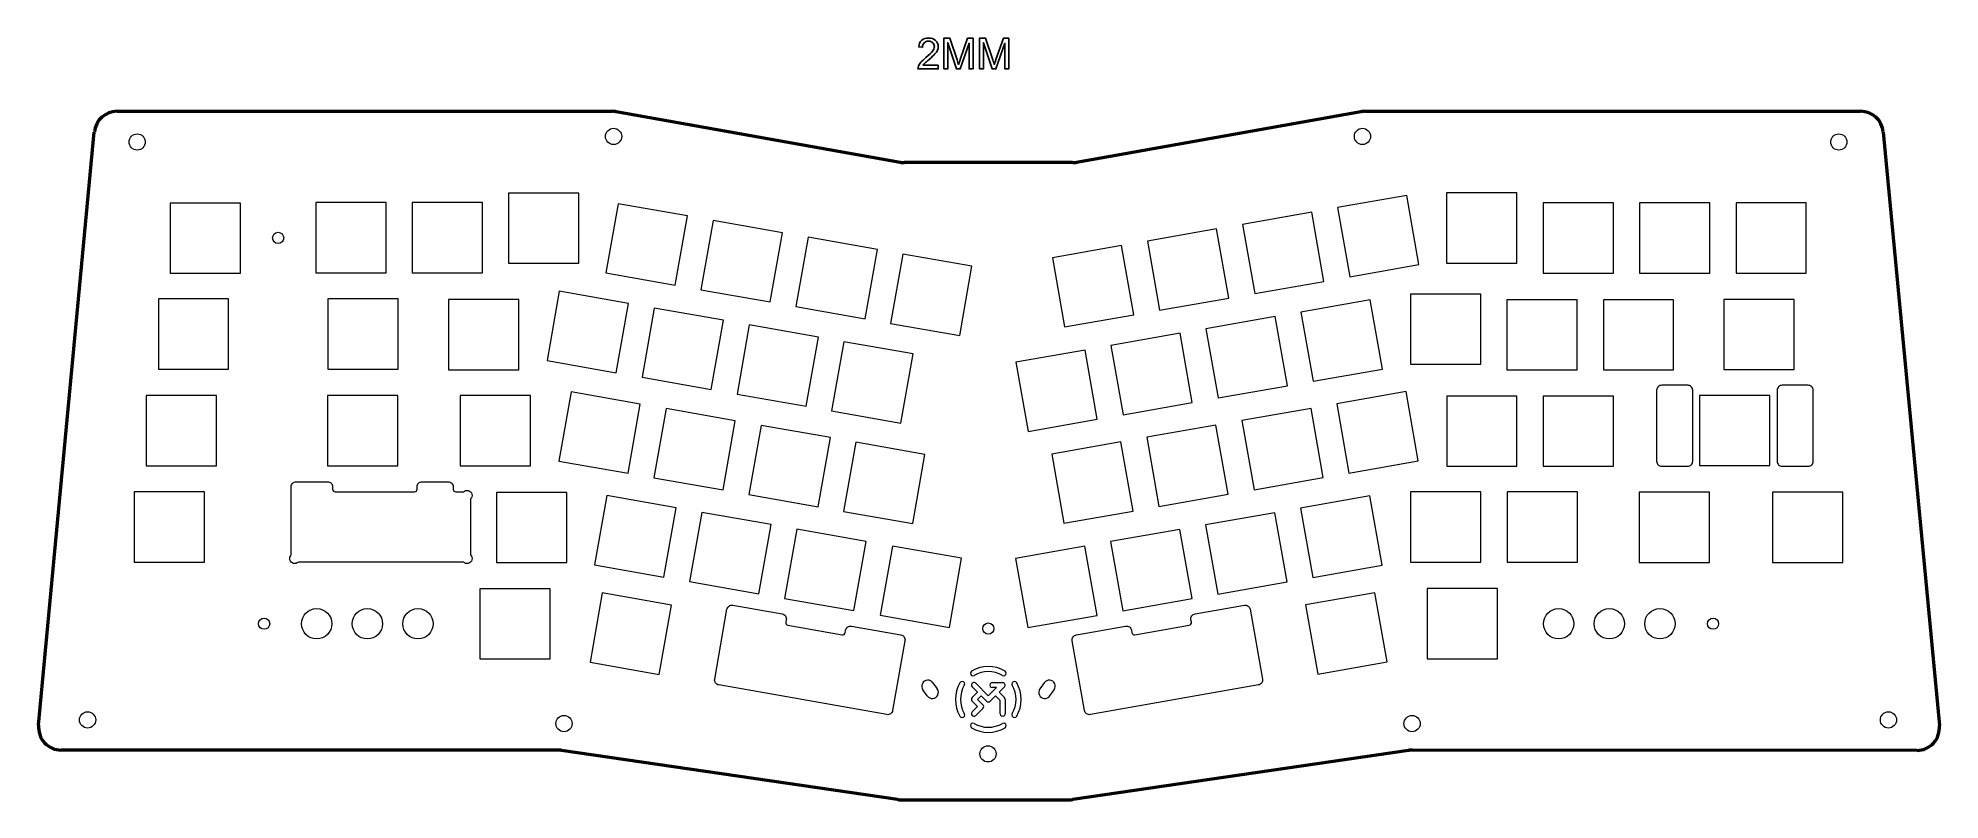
# Model space of a CAD drawing. Header units: millimetres. Extents: x -494 to -119, y -36 to 115.
import ezdxf

# ---------------------------------------------------------------- set-up
doc = ezdxf.new("R2010")
doc.units = ezdxf.units.MM
doc.header["$MEASUREMENT"] = 0
doc.layers.add('Layer 1', color=7, linetype='Continuous')

msp = doc.modelspace()

# ---------------------------------------------------------------- linework, layer by layer
at = {"layer": 'Layer 1', "color": 250, "lineweight": 20}
for points in [[(-401.5868, 70.257), (-387.7068, 70.257), (-387.7068, 84.137), (-401.5868, 84.137), (-401.5868, 70.257)], [(-216.2854, 70.2772), (-202.4054, 70.2772), (-202.4054, 84.1572), (-216.2854, 84.1572), (-216.2854, 70.2772)], [(-468.3547, 68.283), (-454.4747, 68.283), (-454.4747, 82.163), (-468.3547, 82.163), (-468.3547, 68.283)], [(-439.6304, 68.381), (-425.7504, 68.381), (-425.7504, 82.261), (-439.6304, 82.261), (-439.6304, 68.381)], [(-420.5796, 68.381), (-406.6996, 68.381), (-406.6996, 82.261), (-420.5796, 82.261), (-420.5796, 68.381)], [(-197.2244, 68.337), (-183.3444, 68.337), (-183.3444, 82.217), (-197.2244, 82.217), (-197.2244, 68.337)], [(-178.176, 68.3377), (-164.296, 68.3377), (-164.296, 82.2177), (-178.176, 82.2177), (-178.176, 68.3377)], [(-159.1252, 68.3377), (-145.2452, 68.3377), (-145.2452, 82.2177), (-159.1252, 82.2177), (-159.1252, 68.3377)], [(-223.4212, 50.3131), (-209.5412, 50.3131), (-209.5412, 64.1931), (-223.4212, 64.1931), (-223.4212, 50.3131)], [(-470.7196, 49.3651), (-456.8396, 49.3651), (-456.8396, 63.2451), (-470.7196, 63.2451), (-470.7196, 49.3651)], [(-437.2479, 49.3304), (-423.3679, 49.3304), (-423.3679, 63.2104), (-437.2479, 63.2104), (-437.2479, 49.3304)], [(-413.4354, 49.1981), (-399.5554, 49.1981), (-399.5554, 63.0781), (-413.4354, 63.0781), (-413.4354, 49.1981)], [(-204.3739, 49.1913), (-190.4939, 49.1913), (-190.4939, 63.0713), (-204.3739, 63.0713), (-204.3739, 49.1913)], [(-185.3231, 49.1913), (-171.4431, 49.1913), (-171.4431, 63.0713), (-185.3231, 63.0713), (-185.3231, 49.1913)], [(-161.5063, 49.2544), (-147.6263, 49.2544), (-147.6263, 63.1344), (-161.5063, 63.1344), (-161.5063, 49.2544)], [(-473.1343, 30.2814), (-459.2543, 30.2814), (-459.2543, 44.1614), (-473.1343, 44.1614), (-473.1343, 30.2814)], [(-437.3139, 30.2801), (-423.4339, 30.2801), (-423.4339, 44.1601), (-437.3139, 44.1601), (-437.3139, 30.2801)], [(-411.1201, 30.2801), (-397.2401, 30.2801), (-397.2401, 44.1601), (-411.1201, 44.1601), (-411.1201, 30.2801)], [(-216.2685, 30.1709), (-202.3885, 30.1709), (-202.3885, 44.0509), (-216.2685, 44.0509), (-216.2685, 30.1709)], [(-197.2177, 30.1709), (-183.3377, 30.1709), (-183.3377, 44.0509), (-197.2177, 44.0509), (-197.2177, 30.1709)], [(-166.3295, 30.297), (-152.4495, 30.297), (-152.4495, 44.177), (-166.3295, 44.177), (-166.3295, 30.297)], [(-475.4826, 11.2309), (-461.6026, 11.2309), (-461.6026, 25.1109), (-475.4826, 25.1109), (-475.4826, 11.2309)], [(-403.9522, 11.14), (-390.0722, 11.14), (-390.0722, 25.02), (-403.9522, 25.02), (-403.9522, 11.14)], [(-223.3887, 11.2544), (-209.5087, 11.2544), (-209.5087, 25.1344), (-223.3887, 25.1344), (-223.3887, 11.2544)], [(-204.3379, 11.2544), (-190.4579, 11.2544), (-190.4579, 25.1344), (-204.3379, 25.1344), (-204.3379, 11.2544)], [(-178.2355, 11.1871), (-164.3555, 11.1871), (-164.3555, 25.0671), (-178.2355, 25.0671), (-178.2355, 11.1871)], [(-151.9316, 11.1871), (-138.0516, 11.1871), (-138.0516, 25.0671), (-151.9316, 25.0671), (-151.9316, 11.1871)], [(-407.2427, -7.8775), (-393.3627, -7.8775), (-393.3627, 6.0025), (-407.2427, 6.0025), (-407.2427, -7.8775)], [(-220.1443, -7.8627), (-206.2643, -7.8627), (-206.2643, 6.0173), (-220.1443, 6.0173), (-220.1443, -7.8627)]]:
    msp.add_lwpolyline(points, close=True, dxfattribs=at)
for centre in [(-474.8994, 94.2076), (-380.8091, 95.3142), (-232.9101, 95.3142), (-138.8198, 94.2076), (-484.6939, -19.9129), (-129.0253, -19.9129), (-390.6127, -20.6394), (-223.1065, -20.6394), (-306.8596, -26.6255), (-306.8596, -26.6255)]:
    msp.add_ellipse(centre, major_axis=(0, 1.6), ratio=1, dxfattribs=at)
at = {"layer": 'Layer 1', "color": 250}
for points, knots in [([(-316.6815, 109.3638), (-316.6815, 109.3638), (-316.6815, 108.6526), (-316.6815, 108.6526), (-316.6815, 108.6526), (-320.6948, 108.6526), (-320.6948, 108.6526), (-320.7004, 108.8318), (-320.6708, 109.004), (-320.6073, 109.1705), (-320.5043, 109.4428), (-320.3392, 109.7123), (-320.112, 109.9762), (-319.8848, 110.2401), (-319.5602, 110.5449), (-319.1383, 110.8906), (-318.4821, 111.4311), (-318.0362, 111.8587), (-317.8034, 112.1747), (-317.5691, 112.4908), (-317.452, 112.79), (-317.452, 113.0722), (-317.452, 113.3671), (-317.5579, 113.6155), (-317.7695, 113.8187), (-317.9812, 114.0205), (-318.2578, 114.1221), (-318.5978, 114.1221), (-318.9577, 114.1221), (-319.2455, 114.0148), (-319.4614, 113.8004), (-319.6774, 113.5873), (-319.786, 113.2909), (-319.7888, 112.9114), (-319.7888, 112.9114), (-320.5508, 112.9876), (-320.5508, 112.9876), (-320.4986, 113.5576), (-320.3011, 113.9923), (-319.9596, 114.2914), (-319.6167, 114.5906), (-319.1581, 114.7402), (-318.5809, 114.7402), (-317.9995, 114.7402), (-317.5381, 114.5793), (-317.1994, 114.2561), (-316.8594, 113.933), (-316.69, 113.5322), (-316.69, 113.0553), (-316.69, 112.8126), (-316.7394, 112.5741), (-316.8396, 112.3398), (-316.9384, 112.1042), (-317.1035, 111.8572), (-317.3335, 111.5976), (-317.5649, 111.3394), (-317.9473, 110.9824), (-318.4807, 110.5308), (-318.928, 110.1554), (-319.2159, 109.9014), (-319.3429, 109.7674), (-319.4699, 109.6333), (-319.5743, 109.4993), (-319.6576, 109.3638), (-319.6576, 109.3638), (-316.6815, 109.3638), (-316.6815, 109.3638)], [0, 0, 0, 0, 0.04545455, 0.04545455, 0.04545455, 0.09090909, 0.09090909, 0.09090909, 0.13636364, 0.13636364, 0.13636364, 0.18181818, 0.18181818, 0.18181818, 0.22727273, 0.22727273, 0.22727273, 0.27272727, 0.27272727, 0.27272727, 0.31818182, 0.31818182, 0.31818182, 0.36363636, 0.36363636, 0.36363636, 0.40909091, 0.40909091, 0.40909091, 0.45454545, 0.45454545, 0.45454545, 0.5, 0.5, 0.5, 0.54545455, 0.54545455, 0.54545455, 0.59090909, 0.59090909, 0.59090909, 0.63636364, 0.63636364, 0.63636364, 0.68181818, 0.68181818, 0.68181818, 0.72727273, 0.72727273, 0.72727273, 0.77272727, 0.77272727, 0.77272727, 0.81818182, 0.81818182, 0.81818182, 0.86363636, 0.86363636, 0.86363636, 0.90909091, 0.90909091, 0.90909091, 0.95454545, 0.95454545, 0.95454545, 1, 1, 1, 1]), ([(-315.5964, 108.6526), (-315.5964, 108.6526), (-315.5964, 114.7148), (-315.5964, 114.7148), (-315.5964, 114.7148), (-314.3941, 114.7148), (-314.3941, 114.7148), (-314.3941, 114.7148), (-312.9604, 110.4236), (-312.9604, 110.4236), (-312.8278, 110.0242), (-312.7318, 109.725), (-312.6712, 109.5261), (-312.602, 109.7462), (-312.4934, 110.0708), (-312.3466, 110.4983), (-312.3466, 110.4983), (-310.8875, 114.7148), (-310.8875, 114.7148), (-310.8875, 114.7148), (-309.8136, 114.7148), (-309.8136, 114.7148), (-309.8136, 114.7148), (-309.8136, 108.6526), (-309.8136, 108.6526), (-309.8136, 108.6526), (-310.5841, 108.6526), (-310.5841, 108.6526), (-310.5841, 108.6526), (-310.5841, 113.7242), (-310.5841, 113.7242), (-310.5841, 113.7242), (-312.3537, 108.6526), (-312.3537, 108.6526), (-312.3537, 108.6526), (-313.0761, 108.6526), (-313.0761, 108.6526), (-313.0761, 108.6526), (-314.8259, 113.8173), (-314.8259, 113.8173), (-314.8259, 113.8173), (-314.8259, 108.6526), (-314.8259, 108.6526), (-314.8259, 108.6526), (-315.5964, 108.6526), (-315.5964, 108.6526)], [0, 0, 0, 0, 0.06666667, 0.06666667, 0.06666667, 0.13333333, 0.13333333, 0.13333333, 0.2, 0.2, 0.2, 0.26666667, 0.26666667, 0.26666667, 0.33333333, 0.33333333, 0.33333333, 0.4, 0.4, 0.4, 0.46666667, 0.46666667, 0.46666667, 0.53333333, 0.53333333, 0.53333333, 0.6, 0.6, 0.6, 0.66666667, 0.66666667, 0.66666667, 0.73333333, 0.73333333, 0.73333333, 0.8, 0.8, 0.8, 0.86666667, 0.86666667, 0.86666667, 0.93333333, 0.93333333, 0.93333333, 1, 1, 1, 1]), ([(-308.5436, 108.6526), (-308.5436, 108.6526), (-308.5436, 114.7148), (-308.5436, 114.7148), (-308.5436, 114.7148), (-307.3413, 114.7148), (-307.3413, 114.7148), (-307.3413, 114.7148), (-305.9076, 110.4236), (-305.9076, 110.4236), (-305.775, 110.0242), (-305.679, 109.725), (-305.6184, 109.5261), (-305.5492, 109.7462), (-305.4406, 110.0708), (-305.2938, 110.4983), (-305.2938, 110.4983), (-303.8347, 114.7148), (-303.8347, 114.7148), (-303.8347, 114.7148), (-302.7608, 114.7148), (-302.7608, 114.7148), (-302.7608, 114.7148), (-302.7608, 108.6526), (-302.7608, 108.6526), (-302.7608, 108.6526), (-303.5313, 108.6526), (-303.5313, 108.6526), (-303.5313, 108.6526), (-303.5313, 113.7242), (-303.5313, 113.7242), (-303.5313, 113.7242), (-305.3009, 108.6526), (-305.3009, 108.6526), (-305.3009, 108.6526), (-306.0233, 108.6526), (-306.0233, 108.6526), (-306.0233, 108.6526), (-307.7731, 113.8173), (-307.7731, 113.8173), (-307.7731, 113.8173), (-307.7731, 108.6526), (-307.7731, 108.6526), (-307.7731, 108.6526), (-308.5436, 108.6526), (-308.5436, 108.6526)], [0, 0, 0, 0, 0.06666667, 0.06666667, 0.06666667, 0.13333333, 0.13333333, 0.13333333, 0.2, 0.2, 0.2, 0.26666667, 0.26666667, 0.26666667, 0.33333333, 0.33333333, 0.33333333, 0.4, 0.4, 0.4, 0.46666667, 0.46666667, 0.46666667, 0.53333333, 0.53333333, 0.53333333, 0.6, 0.6, 0.6, 0.66666667, 0.66666667, 0.66666667, 0.73333333, 0.73333333, 0.73333333, 0.8, 0.8, 0.8, 0.86666667, 0.86666667, 0.86666667, 0.93333333, 0.93333333, 0.93333333, 1, 1, 1, 1])]:
    msp.add_open_spline(points, degree=3, knots=knots, dxfattribs=at)
at = {"layer": 'Layer 1', "color": 250, "lineweight": 50}
for points in [[(-478.8747, 100.2706), (-481.1957, 100.2706), (-483.1356, 98.5046), (-483.3529, 96.1938)], [(-478.8853, 100.2706), (-478.8853, 100.2706), (-381.1021, 100.2706), (-381.1021, 100.2706)], [(-380.3034, 100.201), (-380.5635, 100.2473), (-380.8272, 100.2706), (-381.0915, 100.2706)], [(-380.3189, 100.2071), (-380.3189, 100.2071), (-324.1849, 90.2165), (-324.1849, 90.2165)], [(-289.3658, 90.2165), (-289.3658, 90.2165), (-233.2318, 100.2071), (-233.2318, 100.2071)], [(-232.4381, 100.2706), (-232.7023, 100.2706), (-232.966, 100.2473), (-233.2261, 100.201)], [(-232.4486, 100.2706), (-232.4486, 100.2706), (-134.5237, 100.2706), (-134.5237, 100.2706)], [(-130.0349, 96.1925), (-130.2516, 98.5039), (-132.1917, 100.2706), (-134.5132, 100.2706)], [(-494.3834, -20.9681), (-494.3834, -20.9681), (-483.3727, 96.1855), (-483.3727, 96.1855)], [(-130.0576, 96.1855), (-130.0576, 96.1855), (-118.9687, -21.0342), (-118.9687, -21.0342)], [(-324.1792, 90.2225), (-323.9191, 90.1762), (-323.6554, 90.153), (-323.3911, 90.153)], [(-290.1384, 90.153), (-289.8742, 90.153), (-289.6105, 90.1762), (-289.3503, 90.2225)], [(-391.8838, -25.8788), (-391.8838, -25.8788), (-489.896, -25.8788), (-489.896, -25.8788)], [(-391.0852, -25.9484), (-391.3453, -25.9021), (-391.609, -25.8788), (-391.8732, -25.8788)], [(-324.7643, -35.6579), (-324.7643, -35.6579), (-391.1007, -25.9635), (-391.1007, -25.9635)], [(-223.7994, -25.9635), (-223.7994, -25.9635), (-290.1357, -35.6579), (-290.1357, -35.6579)], [(-223.0057, -25.8788), (-223.2699, -25.8788), (-223.5336, -25.9021), (-223.7938, -25.9484)], [(-123.4561, -25.9449), (-123.4561, -25.9449), (-223.0162, -25.8788), (-223.0162, -25.8788)], [(-324.7587, -35.6306), (-324.4985, -35.6769), (-324.2348, -35.7002), (-323.9706, -35.7002)], [(-323.9812, -35.7214), (-323.9812, -35.7214), (-290.9189, -35.7214), (-290.9189, -35.7214)], [(-290.9083, -35.7002), (-290.6441, -35.7002), (-290.3804, -35.6769), (-290.1203, -35.6306)]]:
    msp.add_open_spline(points, degree=3, dxfattribs=at)
for points in [[(-290.149, 90.1318), (-290.149, 90.1318), (-313.0075, 90.1318), (-313.0075, 90.1318), (-313.0075, 90.1318), (-323.4017, 90.1318), (-323.4017, 90.1318)], [(-494.3636, -20.9598), (-494.4821, -22.2204), (-494.0639, -23.4726), (-493.2115, -24.4089), (-492.3591, -25.3452), (-491.1516, -25.8788), (-489.8854, -25.8788)], [(-123.4455, -25.9449), (-122.1796, -25.9449), (-120.9722, -25.4114), (-120.1199, -24.4754), (-119.2675, -23.5394), (-118.8491, -22.2876), (-118.9672, -21.0272)]]:
    msp.add_open_spline(points, degree=3, knots=[0, 0, 0, 0, 0.5, 0.5, 0.5, 1, 1, 1, 1], dxfattribs=at)
at = {"layer": 'Layer 1', "color": 250, "lineweight": 20}
for points in [[(-237.8433, 81.2598), (-237.8433, 81.2598), (-224.1742, 83.6701), (-224.1742, 83.6701), (-224.1742, 83.6701), (-221.7639, 70.0009), (-221.7639, 70.0009), (-221.7639, 70.0009), (-235.4331, 67.5907), (-235.4331, 67.5907), (-235.4331, 67.5907), (-237.8433, 81.2598), (-237.8433, 81.2598)], [(-379.9076, 82.0179), (-379.9076, 82.0179), (-366.2385, 79.6077), (-366.2385, 79.6077), (-366.2385, 79.6077), (-368.6487, 65.9385), (-368.6487, 65.9385), (-368.6487, 65.9385), (-382.3178, 68.3488), (-382.3178, 68.3488), (-382.3178, 68.3488), (-379.9076, 82.0179), (-379.9076, 82.0179)], [(-256.6047, 77.9517), (-256.6047, 77.9517), (-242.9355, 80.3619), (-242.9355, 80.3619), (-242.9355, 80.3619), (-240.5253, 66.6928), (-240.5253, 66.6928), (-240.5253, 66.6928), (-254.1944, 64.2825), (-254.1944, 64.2825), (-254.1944, 64.2825), (-256.6047, 77.9517), (-256.6047, 77.9517)], [(-361.1462, 78.7098), (-361.1462, 78.7098), (-347.4771, 76.2995), (-347.4771, 76.2995), (-347.4771, 76.2995), (-349.8873, 62.6304), (-349.8873, 62.6304), (-349.8873, 62.6304), (-363.5565, 65.0406), (-363.5565, 65.0406), (-363.5565, 65.0406), (-361.1462, 78.7098), (-361.1462, 78.7098)], [(-342.3815, 75.3871), (-342.3815, 75.3871), (-328.7124, 72.9769), (-328.7124, 72.9769), (-328.7124, 72.9769), (-331.1226, 59.3078), (-331.1226, 59.3078), (-331.1226, 59.3078), (-344.7918, 61.718), (-344.7918, 61.718), (-344.7918, 61.718), (-342.3815, 75.3871), (-342.3815, 75.3871)], [(-275.3741, 74.656), (-275.3741, 74.656), (-261.705, 77.0663), (-261.705, 77.0663), (-261.705, 77.0663), (-259.2947, 63.3971), (-259.2947, 63.3971), (-259.2947, 63.3971), (-272.9639, 60.9869), (-272.9639, 60.9869), (-272.9639, 60.9869), (-275.3741, 74.656), (-275.3741, 74.656)], [(-323.7042, 72.0691), (-323.7042, 72.0691), (-310.0351, 69.6588), (-310.0351, 69.6588), (-310.0351, 69.6588), (-312.4453, 55.9897), (-312.4453, 55.9897), (-312.4453, 55.9897), (-326.1144, 58.3999), (-326.1144, 58.3999), (-326.1144, 58.3999), (-323.7042, 72.0691), (-323.7042, 72.0691)], [(-294.1355, 71.3479), (-294.1355, 71.3479), (-280.4663, 73.7581), (-280.4663, 73.7581), (-280.4663, 73.7581), (-278.0561, 60.089), (-278.0561, 60.089), (-278.0561, 60.089), (-291.7252, 57.6787), (-291.7252, 57.6787), (-291.7252, 57.6787), (-294.1355, 71.3479), (-294.1355, 71.3479)], [(-391.5387, 64.7249), (-391.5387, 64.7249), (-377.8696, 62.3147), (-377.8696, 62.3147), (-377.8696, 62.3147), (-380.2798, 48.6455), (-380.2798, 48.6455), (-380.2798, 48.6455), (-393.9489, 51.0558), (-393.9489, 51.0558), (-393.9489, 51.0558), (-391.5387, 64.7249), (-391.5387, 64.7249)], [(-372.7773, 61.4168), (-372.7773, 61.4168), (-359.1082, 59.0065), (-359.1082, 59.0065), (-359.1082, 59.0065), (-361.5184, 45.3374), (-361.5184, 45.3374), (-361.5184, 45.3374), (-375.1876, 47.7476), (-375.1876, 47.7476), (-375.1876, 47.7476), (-372.7773, 61.4168), (-372.7773, 61.4168)], [(-245.0583, 60.6368), (-245.0583, 60.6368), (-231.3892, 63.0471), (-231.3892, 63.0471), (-231.3892, 63.0471), (-228.9789, 49.3779), (-228.9789, 49.3779), (-228.9789, 49.3779), (-242.6481, 46.9677), (-242.6481, 46.9677), (-242.6481, 46.9677), (-245.0583, 60.6368), (-245.0583, 60.6368)], [(-354.0126, 58.0941), (-354.0126, 58.0941), (-340.3435, 55.6839), (-340.3435, 55.6839), (-340.3435, 55.6839), (-342.7537, 42.0148), (-342.7537, 42.0148), (-342.7537, 42.0148), (-356.4229, 44.425), (-356.4229, 44.425), (-356.4229, 44.425), (-354.0126, 58.0941), (-354.0126, 58.0941)], [(-282.5891, 54.033), (-282.5891, 54.033), (-268.92, 56.4433), (-268.92, 56.4433), (-268.92, 56.4433), (-266.5097, 42.7741), (-266.5097, 42.7741), (-266.5097, 42.7741), (-280.1789, 40.3639), (-280.1789, 40.3639), (-280.1789, 40.3639), (-282.5891, 54.033), (-282.5891, 54.033)], [(-263.8197, 57.3287), (-263.8197, 57.3287), (-250.1505, 59.7389), (-250.1505, 59.7389), (-250.1505, 59.7389), (-247.7403, 46.0698), (-247.7403, 46.0698), (-247.7403, 46.0698), (-261.4094, 43.6595), (-261.4094, 43.6595), (-261.4094, 43.6595), (-263.8197, 57.3287), (-263.8197, 57.3287)], [(-335.3353, 54.7761), (-335.3353, 54.7761), (-321.6662, 52.3658), (-321.6662, 52.3658), (-321.6662, 52.3658), (-324.0764, 38.6967), (-324.0764, 38.6967), (-324.0764, 38.6967), (-337.7455, 41.1069), (-337.7455, 41.1069), (-337.7455, 41.1069), (-335.3353, 54.7761), (-335.3353, 54.7761)], [(-301.3505, 50.7249), (-301.3505, 50.7249), (-287.6813, 53.1351), (-287.6813, 53.1351), (-287.6813, 53.1351), (-285.2711, 39.466), (-285.2711, 39.466), (-285.2711, 39.466), (-298.9402, 37.0557), (-298.9402, 37.0557), (-298.9402, 37.0557), (-301.3505, 50.7249), (-301.3505, 50.7249)], [(-389.1975, 44.8803), (-389.1975, 44.8803), (-375.5284, 42.4701), (-375.5284, 42.4701), (-375.5284, 42.4701), (-377.9386, 28.8009), (-377.9386, 28.8009), (-377.9386, 28.8009), (-391.6077, 31.2112), (-391.6077, 31.2112), (-391.6077, 31.2112), (-389.1975, 44.8803), (-389.1975, 44.8803)], [(-370.4361, 41.5722), (-370.4361, 41.5722), (-356.767, 39.1619), (-356.767, 39.1619), (-356.767, 39.1619), (-359.1772, 25.4928), (-359.1772, 25.4928), (-359.1772, 25.4928), (-372.8464, 27.903), (-372.8464, 27.903), (-372.8464, 27.903), (-370.4361, 41.5722), (-370.4361, 41.5722)], [(-256.737, 39.1901), (-256.737, 39.1901), (-243.0678, 41.6003), (-243.0678, 41.6003), (-243.0678, 41.6003), (-240.6576, 27.9312), (-240.6576, 27.9312), (-240.6576, 27.9312), (-254.3267, 25.5209), (-254.3267, 25.5209), (-254.3267, 25.5209), (-256.737, 39.1901), (-256.737, 39.1901)], [(-237.9756, 42.4982), (-237.9756, 42.4982), (-224.3065, 44.9085), (-224.3065, 44.9085), (-224.3065, 44.9085), (-221.8962, 31.2393), (-221.8962, 31.2393), (-221.8962, 31.2393), (-235.5654, 28.8291), (-235.5654, 28.8291), (-235.5654, 28.8291), (-237.9756, 42.4982), (-237.9756, 42.4982)], [(-351.6714, 38.2495), (-351.6714, 38.2495), (-338.0023, 35.8393), (-338.0023, 35.8393), (-338.0023, 35.8393), (-340.4125, 22.1702), (-340.4125, 22.1702), (-340.4125, 22.1702), (-354.0817, 24.5804), (-354.0817, 24.5804), (-354.0817, 24.5804), (-351.6714, 38.2495), (-351.6714, 38.2495)], [(-275.5064, 35.8944), (-275.5064, 35.8944), (-261.8373, 38.3047), (-261.8373, 38.3047), (-261.8373, 38.3047), (-259.427, 24.6355), (-259.427, 24.6355), (-259.427, 24.6355), (-273.0962, 22.2253), (-273.0962, 22.2253), (-273.0962, 22.2253), (-275.5064, 35.8944), (-275.5064, 35.8944)], [(-332.9941, 34.9315), (-332.9941, 34.9315), (-319.325, 32.5212), (-319.325, 32.5212), (-319.325, 32.5212), (-321.7352, 18.8521), (-321.7352, 18.8521), (-321.7352, 18.8521), (-335.4043, 21.2623), (-335.4043, 21.2623), (-335.4043, 21.2623), (-332.9941, 34.9315), (-332.9941, 34.9315)], [(-294.2678, 32.5863), (-294.2678, 32.5863), (-280.5986, 34.9965), (-280.5986, 34.9965), (-280.5986, 34.9965), (-278.1884, 21.3274), (-278.1884, 21.3274), (-278.1884, 21.3274), (-291.8575, 18.9171), (-291.8575, 18.9171), (-291.8575, 18.9171), (-294.2678, 32.5863), (-294.2678, 32.5863)], [(-382.1456, 24.3792), (-382.1456, 24.3792), (-368.4765, 21.969), (-368.4765, 21.969), (-368.4765, 21.969), (-370.8867, 8.2998), (-370.8867, 8.2998), (-370.8867, 8.2998), (-384.5558, 10.7101), (-384.5558, 10.7101), (-384.5558, 10.7101), (-382.1456, 24.3792), (-382.1456, 24.3792)], [(-245.1194, 21.8939), (-245.1194, 21.8939), (-231.4503, 24.3042), (-231.4503, 24.3042), (-231.4503, 24.3042), (-229.04, 10.635), (-229.04, 10.635), (-229.04, 10.635), (-242.7092, 8.2248), (-242.7092, 8.2248), (-242.7092, 8.2248), (-245.1194, 21.8939), (-245.1194, 21.8939)], [(-363.3842, 21.0711), (-363.3842, 21.0711), (-349.7151, 18.6608), (-349.7151, 18.6608), (-349.7151, 18.6608), (-352.1253, 4.9917), (-352.1253, 4.9917), (-352.1253, 4.9917), (-365.7945, 7.4019), (-365.7945, 7.4019), (-365.7945, 7.4019), (-363.3842, 21.0711), (-363.3842, 21.0711)], [(-263.8808, 18.5858), (-263.8808, 18.5858), (-250.2116, 20.996), (-250.2116, 20.996), (-250.2116, 20.996), (-247.8014, 7.3269), (-247.8014, 7.3269), (-247.8014, 7.3269), (-261.4705, 4.9166), (-261.4705, 4.9166), (-261.4705, 4.9166), (-263.8808, 18.5858), (-263.8808, 18.5858)], [(-344.6195, 17.7484), (-344.6195, 17.7484), (-330.9504, 15.3382), (-330.9504, 15.3382), (-330.9504, 15.3382), (-333.3606, 1.6691), (-333.3606, 1.6691), (-333.3606, 1.6691), (-347.0298, 4.0793), (-347.0298, 4.0793), (-347.0298, 4.0793), (-344.6195, 17.7484), (-344.6195, 17.7484)], [(-282.6502, 15.2901), (-282.6502, 15.2901), (-268.9811, 17.7004), (-268.9811, 17.7004), (-268.9811, 17.7004), (-266.5708, 4.0312), (-266.5708, 4.0312), (-266.5708, 4.0312), (-280.24, 1.621), (-280.24, 1.621), (-280.24, 1.621), (-282.6502, 15.2901), (-282.6502, 15.2901)], [(-325.7556, 14.4239), (-325.7556, 14.4239), (-312.0865, 12.0136), (-312.0865, 12.0136), (-312.0865, 12.0136), (-314.4967, -1.6555), (-314.4967, -1.6555), (-314.4967, -1.6555), (-328.1658, 0.7547), (-328.1658, 0.7547), (-328.1658, 0.7547), (-325.7556, 14.4239), (-325.7556, 14.4239)], [(-301.4116, 11.982), (-301.4116, 11.982), (-287.7424, 14.3922), (-287.7424, 14.3922), (-287.7424, 14.3922), (-285.3322, 0.7231), (-285.3322, 0.7231), (-285.3322, 0.7231), (-299.0013, -1.6872), (-299.0013, -1.6872), (-299.0013, -1.6872), (-301.4116, 11.982), (-301.4116, 11.982)], [(-383.038, 5.163), (-383.038, 5.163), (-369.3689, 2.7527), (-369.3689, 2.7527), (-369.3689, 2.7527), (-371.7791, -10.9164), (-371.7791, -10.9164), (-371.7791, -10.9164), (-385.4482, -8.5062), (-385.4482, -8.5062), (-385.4482, -8.5062), (-383.038, 5.163), (-383.038, 5.163)], [(-244.1291, 2.7874), (-244.1291, 2.7874), (-230.46, 5.1977), (-230.46, 5.1977), (-230.46, 5.1977), (-228.0497, -8.4715), (-228.0497, -8.4715), (-228.0497, -8.4715), (-241.7189, -10.8817), (-241.7189, -10.8817), (-241.7189, -10.8817), (-244.1291, 2.7874), (-244.1291, 2.7874)]]:
    msp.add_open_spline(points, degree=3, knots=[0, 0, 0, 0, 0.25, 0.25, 0.25, 0.5, 0.5, 0.5, 0.75, 0.75, 0.75, 1, 1, 1, 1], dxfattribs=at)
at = {"layer": 'Layer 1', "color": 250, "lineweight": 9}
for points, knots in [([(-448.1582, 75.277), (-448.1582, 74.6695), (-447.6657, 74.177), (-447.0582, 74.177), (-446.4507, 74.177), (-445.9582, 74.6695), (-445.9582, 75.277), (-445.9582, 75.8845), (-446.4507, 76.377), (-447.0582, 76.377), (-447.6657, 76.377), (-448.1582, 75.8845), (-448.1582, 75.277)], [0, 0, 0, 0, 0.25, 0.25, 0.25, 0.5, 0.5, 0.5, 0.75, 0.75, 0.75, 1, 1, 1, 1]), ([(-173.8016, 30.1771), (-174.0667, 30.1769), (-174.321, 30.2821), (-174.5085, 30.4694), (-174.696, 30.6567), (-174.8015, 30.9121), (-174.8016, 31.1771), (-174.8016, 31.1771), (-174.8016, 45.177), (-174.8016, 45.177), (-174.8018, 45.442), (-174.6967, 45.6963), (-174.5094, 45.8838), (-174.3221, 46.0714), (-174.0667, 46.1768), (-173.8016, 46.177), (-173.8016, 46.177), (-168.6766, 46.177), (-168.6766, 46.177), (-168.4116, 46.1772), (-168.1573, 46.072), (-167.9698, 45.8847), (-167.7823, 45.6974), (-167.6768, 45.442), (-167.6766, 45.177), (-167.6766, 45.177), (-167.6766, 31.1771), (-167.6766, 31.1771), (-167.6765, 30.9121), (-167.7816, 30.6578), (-167.9689, 30.4703), (-168.1562, 30.2827), (-168.4116, 30.1773), (-168.6766, 30.1771), (-168.6766, 30.1771), (-173.8016, 30.1771), (-173.8016, 30.1771)], [0, 0, 0, 0, 0.08333333, 0.08333333, 0.08333333, 0.16666667, 0.16666667, 0.16666667, 0.25, 0.25, 0.25, 0.33333333, 0.33333333, 0.33333333, 0.41666667, 0.41666667, 0.41666667, 0.5, 0.5, 0.5, 0.58333333, 0.58333333, 0.58333333, 0.66666667, 0.66666667, 0.66666667, 0.75, 0.75, 0.75, 0.83333333, 0.83333333, 0.83333333, 0.91666667, 0.91666667, 0.91666667, 1, 1, 1, 1]), ([(-143.8766, 31.1771), (-143.8765, 30.9121), (-143.9816, 30.6578), (-144.1689, 30.4703), (-144.3562, 30.2827), (-144.6116, 30.1773), (-144.8766, 30.1771), (-144.8766, 30.1771), (-150.0016, 30.1771), (-150.0016, 30.1771), (-150.2667, 30.1769), (-150.521, 30.2821), (-150.7085, 30.4694), (-150.896, 30.6567), (-151.0015, 30.9121), (-151.0016, 31.1771), (-151.0016, 31.1771), (-151.0016, 45.177), (-151.0016, 45.177), (-151.0018, 45.442), (-150.8967, 45.6963), (-150.7094, 45.8838), (-150.5221, 46.0714), (-150.2667, 46.1768), (-150.0016, 46.177), (-150.0016, 46.177), (-144.8766, 46.177), (-144.8766, 46.177), (-144.6116, 46.1772), (-144.3573, 46.072), (-144.1698, 45.8847), (-143.9823, 45.6974), (-143.8768, 45.442), (-143.8766, 45.177), (-143.8766, 45.177), (-143.8766, 31.1771), (-143.8766, 31.1771)], [0, 0, 0, 0, 0.08333333, 0.08333333, 0.08333333, 0.16666667, 0.16666667, 0.16666667, 0.25, 0.25, 0.25, 0.33333333, 0.33333333, 0.33333333, 0.41666667, 0.41666667, 0.41666667, 0.5, 0.5, 0.5, 0.58333333, 0.58333333, 0.58333333, 0.66666667, 0.66666667, 0.66666667, 0.75, 0.75, 0.75, 0.83333333, 0.83333333, 0.83333333, 0.91666667, 0.91666667, 0.91666667, 1, 1, 1, 1]), ([(-411.9959, 25.1271), (-412.1285, 25.127), (-412.2556, 25.1796), (-412.3494, 25.2732), (-412.4431, 25.3669), (-412.4959, 25.4946), (-412.4959, 25.6271), (-412.4959, 25.6271), (-412.4959, 26.1271), (-412.4959, 26.1271), (-412.4961, 26.3925), (-412.6017, 26.6469), (-412.7895, 26.8345), (-412.9772, 27.022), (-413.2306, 27.1273), (-413.4959, 27.1271), (-413.4959, 27.1271), (-418.6209, 27.1271), (-418.6209, 27.1271), (-418.8863, 27.1269), (-419.1408, 27.0213), (-419.3283, 26.8336), (-419.5159, 26.6458), (-419.6211, 26.3925), (-419.6209, 26.1271), (-419.6209, 26.1271), (-419.6209, 25.6271), (-419.6209, 25.6271), (-419.6209, 25.4946), (-419.6734, 25.3674), (-419.7671, 25.2737), (-419.8607, 25.1799), (-419.9884, 25.1272), (-420.1209, 25.1271), (-420.1209, 25.1271), (-422.3727, 25.1271), (-422.3727, 25.1271), (-422.3727, 25.1271), (-433.5441, 25.1271), (-433.5441, 25.1271), (-433.5441, 25.1271), (-435.7958, 25.1271), (-435.7958, 25.1271), (-435.9284, 25.127), (-436.0555, 25.1796), (-436.1493, 25.2732), (-436.243, 25.3669), (-436.2958, 25.4946), (-436.2958, 25.6271), (-436.2958, 25.6271), (-436.2958, 26.1271), (-436.2958, 26.1271), (-436.296, 26.3925), (-436.4016, 26.6469), (-436.5894, 26.8345), (-436.7771, 27.022), (-437.0305, 27.1273), (-437.2958, 27.1271), (-437.2958, 27.1271), (-442.4208, 27.1271), (-442.4208, 27.1271), (-442.4208, 27.1271), (-443.4833, 27.1271), (-443.4833, 27.1271), (-443.7487, 27.1269), (-444.0032, 27.0213), (-444.1907, 26.8336), (-444.3783, 26.6458), (-444.4835, 26.3925), (-444.4833, 26.1271), (-444.4833, 26.1271), (-444.4833, 12.6613), (-444.4833, 12.6613), (-444.736, 12.4087), (-444.8346, 12.0404), (-444.7422, 11.6954), (-444.6498, 11.3503), (-444.3801, 11.0807), (-444.0351, 10.9883), (-443.69, 10.8959), (-443.3218, 10.9945), (-443.0691, 11.2471), (-443.0691, 11.2471), (-442.4208, 11.2471), (-442.4208, 11.2471), (-442.4208, 11.2471), (-437.2958, 11.2471), (-437.2958, 11.2471), (-437.2958, 11.2471), (-433.5441, 11.2471), (-433.5441, 11.2471), (-433.5441, 11.2471), (-422.3727, 11.2471), (-422.3727, 11.2471), (-422.3727, 11.2471), (-418.6209, 11.2471), (-418.6209, 11.2471), (-418.6209, 11.2471), (-413.4959, 11.2471), (-413.4959, 11.2471), (-413.4959, 11.2471), (-410.4664, 11.2471), (-410.4664, 11.2471), (-410.2138, 10.9945), (-409.8456, 10.8959), (-409.5005, 10.9883), (-409.1555, 11.0807), (-408.8858, 11.3504), (-408.7934, 11.6954), (-408.701, 12.0405), (-408.7996, 12.4087), (-409.0522, 12.6613), (-409.0522, 12.6613), (-409.0522, 23.7129), (-409.0522, 23.7129), (-408.7996, 23.9655), (-408.7009, 24.3337), (-408.7934, 24.6788), (-408.8858, 25.0239), (-409.1554, 25.2935), (-409.5005, 25.3859), (-409.8456, 25.4784), (-410.2138, 25.3797), (-410.4664, 25.1271), (-410.4664, 25.1271), (-411.9959, 25.1271), (-411.9959, 25.1271)], [0, 0, 0, 0, 0.02380952, 0.02380952, 0.02380952, 0.04761905, 0.04761905, 0.04761905, 0.07142857, 0.07142857, 0.07142857, 0.0952381, 0.0952381, 0.0952381, 0.11904762, 0.11904762, 0.11904762, 0.14285714, 0.14285714, 0.14285714, 0.16666667, 0.16666667, 0.16666667, 0.19047619, 0.19047619, 0.19047619, 0.21428571, 0.21428571, 0.21428571, 0.23809524, 0.23809524, 0.23809524, 0.26190476, 0.26190476, 0.26190476, 0.28571429, 0.28571429, 0.28571429, 0.30952381, 0.30952381, 0.30952381, 0.33333333, 0.33333333, 0.33333333, 0.35714286, 0.35714286, 0.35714286, 0.38095238, 0.38095238, 0.38095238, 0.4047619, 0.4047619, 0.4047619, 0.42857143, 0.42857143, 0.42857143, 0.45238095, 0.45238095, 0.45238095, 0.47619048, 0.47619048, 0.47619048, 0.5, 0.5, 0.5, 0.52380952, 0.52380952, 0.52380952, 0.54761905, 0.54761905, 0.54761905, 0.57142857, 0.57142857, 0.57142857, 0.5952381, 0.5952381, 0.5952381, 0.61904762, 0.61904762, 0.61904762, 0.64285714, 0.64285714, 0.64285714, 0.66666667, 0.66666667, 0.66666667, 0.69047619, 0.69047619, 0.69047619, 0.71428571, 0.71428571, 0.71428571, 0.73809524, 0.73809524, 0.73809524, 0.76190476, 0.76190476, 0.76190476, 0.78571429, 0.78571429, 0.78571429, 0.80952381, 0.80952381, 0.80952381, 0.83333333, 0.83333333, 0.83333333, 0.85714286, 0.85714286, 0.85714286, 0.88095238, 0.88095238, 0.88095238, 0.9047619, 0.9047619, 0.9047619, 0.92857143, 0.92857143, 0.92857143, 0.95238095, 0.95238095, 0.95238095, 0.97619048, 0.97619048, 0.97619048, 1, 1, 1, 1]), ([(-450.9351, -0.9229), (-450.9351, -1.5304), (-450.4426, -2.0229), (-449.8351, -2.0229), (-449.2276, -2.0229), (-448.7351, -1.5304), (-448.7351, -0.9229), (-448.7351, -0.3154), (-449.2276, 0.1771), (-449.8351, 0.1771), (-450.4426, 0.1771), (-450.9351, -0.3154), (-450.9351, -0.9229)], [0, 0, 0, 0, 0.25, 0.25, 0.25, 0.5, 0.5, 0.5, 0.75, 0.75, 0.75, 1, 1, 1, 1]), ([(-442.444, -0.9229), (-442.444, -2.5798), (-441.1009, -3.9229), (-439.444, -3.9229), (-437.7871, -3.9229), (-436.444, -2.5798), (-436.444, -0.9229), (-436.444, 0.7339), (-437.7871, 2.0771), (-439.444, 2.0771), (-441.1008, 2.0771), (-442.444, 0.734), (-442.444, -0.9229)], [0, 0, 0, 0, 0.25, 0.25, 0.25, 0.5, 0.5, 0.5, 0.75, 0.75, 0.75, 1, 1, 1, 1]), ([(-432.444, -0.9229), (-432.444, -2.5798), (-431.1009, -3.9229), (-429.444, -3.9229), (-427.7872, -3.9229), (-426.4441, -2.5798), (-426.4441, -0.9229), (-426.4441, 0.7339), (-427.7872, 2.0771), (-429.444, 2.0771), (-431.1008, 2.0771), (-432.444, 0.734), (-432.444, -0.9229)], [0, 0, 0, 0, 0.25, 0.25, 0.25, 0.5, 0.5, 0.5, 0.75, 0.75, 0.75, 1, 1, 1, 1]), ([(-422.4441, -0.9229), (-422.4441, -2.5798), (-421.101, -3.9229), (-419.4441, -3.9229), (-417.7872, -3.9229), (-416.4441, -2.5798), (-416.4441, -0.9229), (-416.4441, 0.7339), (-417.7872, 2.0771), (-419.4441, 2.0771), (-421.1009, 2.0771), (-422.4441, 0.734), (-422.4441, -0.9229)], [0, 0, 0, 0, 0.25, 0.25, 0.25, 0.5, 0.5, 0.5, 0.75, 0.75, 0.75, 1, 1, 1, 1]), ([(-346.3875, -1.2071), (-346.518, -1.1841), (-346.6341, -1.1103), (-346.7102, -1.0018), (-346.7862, -0.8933), (-346.816, -0.7584), (-346.7931, -0.6278), (-346.7931, -0.6278), (-346.7062, -0.1354), (-346.7062, -0.1354), (-346.6603, 0.1259), (-346.7201, 0.3949), (-346.8725, 0.6121), (-347.0248, 0.8294), (-347.256, 0.9771), (-347.5174, 1.023), (-347.5174, 1.023), (-357.2547, 2.74), (-357.2547, 2.74), (-357.5161, 2.7859), (-357.785, 2.7261), (-358.0023, 2.5737), (-358.2196, 2.4214), (-358.3672, 2.1902), (-358.4131, 1.9288), (-358.4131, 1.9288), (-360.8442, -11.8585), (-360.8442, -11.8585), (-360.8901, -12.1199), (-360.8303, -12.3888), (-360.678, -12.6061), (-360.5256, -12.8234), (-360.2944, -12.9711), (-360.0331, -13.017), (-360.0331, -13.017), (-326.8574, -18.8667), (-326.8574, -18.8667), (-326.596, -18.9127), (-326.3271, -18.8529), (-326.1098, -18.7005), (-325.8925, -18.5482), (-325.7448, -18.317), (-325.6989, -18.0556), (-325.6989, -18.0556), (-323.2678, -4.2683), (-323.2678, -4.2683), (-323.2219, -4.0069), (-323.2817, -3.738), (-323.4341, -3.5207), (-323.5864, -3.3034), (-323.8176, -3.1557), (-324.079, -3.1098), (-324.079, -3.1098), (-333.8163, -1.3929), (-333.8163, -1.3929), (-334.0777, -1.347), (-334.3466, -1.4067), (-334.5639, -1.5591), (-334.7812, -1.7115), (-334.9288, -1.9426), (-334.9747, -2.204), (-334.9747, -2.204), (-335.0615, -2.6964), (-335.0615, -2.6964), (-335.0845, -2.8269), (-335.1583, -2.943), (-335.2668, -3.0191), (-335.3753, -3.0952), (-335.5102, -3.1249), (-335.6408, -3.102), (-335.6408, -3.102), (-346.3875, -1.2071), (-346.3875, -1.2071)], [0, 0, 0, 0, 0.04166667, 0.04166667, 0.04166667, 0.08333333, 0.08333333, 0.08333333, 0.125, 0.125, 0.125, 0.16666667, 0.16666667, 0.16666667, 0.20833333, 0.20833333, 0.20833333, 0.25, 0.25, 0.25, 0.29166667, 0.29166667, 0.29166667, 0.33333333, 0.33333333, 0.33333333, 0.375, 0.375, 0.375, 0.41666667, 0.41666667, 0.41666667, 0.45833333, 0.45833333, 0.45833333, 0.5, 0.5, 0.5, 0.54166667, 0.54166667, 0.54166667, 0.58333333, 0.58333333, 0.58333333, 0.625, 0.625, 0.625, 0.66666667, 0.66666667, 0.66666667, 0.70833333, 0.70833333, 0.70833333, 0.75, 0.75, 0.75, 0.79166667, 0.79166667, 0.79166667, 0.83333333, 0.83333333, 0.83333333, 0.875, 0.875, 0.875, 0.91666667, 0.91666667, 0.91666667, 0.95833333, 0.95833333, 0.95833333, 1, 1, 1, 1]), ([(-266.698, -0.6278), (-266.6749, -0.7583), (-266.7046, -0.8926), (-266.7805, -1.0012), (-266.8565, -1.1099), (-266.9731, -1.184), (-267.1036, -1.207), (-267.1036, -1.207), (-277.8503, -3.102), (-277.8503, -3.102), (-277.9808, -3.1251), (-278.1151, -3.0954), (-278.2237, -3.0195), (-278.3323, -2.9435), (-278.4064, -2.8269), (-278.4295, -2.6964), (-278.4295, -2.6964), (-278.5163, -2.204), (-278.5163, -2.204), (-278.5626, -1.9427), (-278.7107, -1.7105), (-278.9282, -1.5584), (-279.1457, -1.4063), (-279.4135, -1.3466), (-279.6748, -1.3929), (-279.6748, -1.3929), (-289.4121, -3.1098), (-289.4121, -3.1098), (-289.6734, -3.1561), (-289.9056, -3.3042), (-290.0577, -3.5217), (-290.2098, -3.7392), (-290.2695, -4.007), (-290.2232, -4.2683), (-290.2232, -4.2683), (-287.7921, -18.0556), (-287.7921, -18.0556), (-287.7459, -18.3169), (-287.5977, -18.5492), (-287.3803, -18.7012), (-287.1628, -18.8533), (-286.895, -18.913), (-286.6337, -18.8667), (-286.6337, -18.8667), (-253.458, -13.017), (-253.458, -13.017), (-253.1967, -12.9707), (-252.9644, -12.8226), (-252.8123, -12.6051), (-252.6602, -12.3876), (-252.6006, -12.1198), (-252.6468, -11.8585), (-252.6468, -11.8585), (-255.0779, 1.9288), (-255.0779, 1.9288), (-255.1241, 2.1901), (-255.2723, 2.4224), (-255.4898, 2.5744), (-255.7073, 2.7265), (-255.975, 2.7862), (-256.2364, 2.74), (-256.2364, 2.74), (-265.9736, 1.023), (-265.9736, 1.023), (-266.235, 0.9768), (-266.4672, 0.8286), (-266.6193, 0.6111), (-266.7714, 0.3936), (-266.831, 0.1259), (-266.7848, -0.1354), (-266.7848, -0.1354), (-266.698, -0.6278), (-266.698, -0.6278)], [0, 0, 0, 0, 0.04166667, 0.04166667, 0.04166667, 0.08333333, 0.08333333, 0.08333333, 0.125, 0.125, 0.125, 0.16666667, 0.16666667, 0.16666667, 0.20833333, 0.20833333, 0.20833333, 0.25, 0.25, 0.25, 0.29166667, 0.29166667, 0.29166667, 0.33333333, 0.33333333, 0.33333333, 0.375, 0.375, 0.375, 0.41666667, 0.41666667, 0.41666667, 0.45833333, 0.45833333, 0.45833333, 0.5, 0.5, 0.5, 0.54166667, 0.54166667, 0.54166667, 0.58333333, 0.58333333, 0.58333333, 0.625, 0.625, 0.625, 0.66666667, 0.66666667, 0.66666667, 0.70833333, 0.70833333, 0.70833333, 0.75, 0.75, 0.75, 0.79166667, 0.79166667, 0.79166667, 0.83333333, 0.83333333, 0.83333333, 0.875, 0.875, 0.875, 0.91666667, 0.91666667, 0.91666667, 0.95833333, 0.95833333, 0.95833333, 1, 1, 1, 1]), ([(-197.156, -0.9229), (-197.156, -2.5798), (-195.8129, -3.9229), (-194.156, -3.9229), (-192.4991, -3.9229), (-191.156, -2.5798), (-191.156, -0.9229), (-191.156, 0.7339), (-192.4991, 2.0771), (-194.156, 2.0771), (-195.8128, 2.0771), (-197.156, 0.734), (-197.156, -0.9229)], [0, 0, 0, 0, 0.25, 0.25, 0.25, 0.5, 0.5, 0.5, 0.75, 0.75, 0.75, 1, 1, 1, 1]), ([(-187.1561, -0.9229), (-187.1561, -2.5798), (-185.813, -3.9229), (-184.1561, -3.9229), (-182.4992, -3.9229), (-181.1561, -2.5798), (-181.1561, -0.9229), (-181.1561, 0.7339), (-182.4992, 2.0771), (-184.1561, 2.0771), (-185.8129, 2.0771), (-187.1561, 0.734), (-187.1561, -0.9229)], [0, 0, 0, 0, 0.25, 0.25, 0.25, 0.5, 0.5, 0.5, 0.75, 0.75, 0.75, 1, 1, 1, 1]), ([(-177.1561, -0.9229), (-177.1561, -2.5798), (-175.813, -3.9229), (-174.1561, -3.9229), (-172.4992, -3.9229), (-171.1561, -2.5798), (-171.1561, -0.9229), (-171.1561, 0.7339), (-172.4992, 2.0771), (-174.1561, 2.0771), (-175.8129, 2.0771), (-177.1561, 0.734), (-177.1561, -0.9229)], [0, 0, 0, 0, 0.25, 0.25, 0.25, 0.5, 0.5, 0.5, 0.75, 0.75, 0.75, 1, 1, 1, 1]), ([(-164.7561, -0.9229), (-164.7561, -1.5304), (-164.2636, -2.0229), (-163.6561, -2.0229), (-163.0486, -2.0229), (-162.5561, -1.5304), (-162.5561, -0.9229), (-162.5561, -0.3154), (-163.0486, 0.1771), (-163.6561, 0.1771), (-164.2636, 0.1771), (-164.7561, -0.3154), (-164.7561, -0.9229)], [0, 0, 0, 0, 0.25, 0.25, 0.25, 0.5, 0.5, 0.5, 0.75, 0.75, 0.75, 1, 1, 1, 1]), ([(-307.9, -1.8693), (-307.9, -2.4768), (-307.4075, -2.9693), (-306.8, -2.9693), (-306.1925, -2.9693), (-305.7, -2.4768), (-305.7, -1.8693), (-305.7, -1.2618), (-306.1925, -0.7693), (-306.8, -0.7693), (-307.4075, -0.7693), (-307.9, -1.2618), (-307.9, -1.8693)], [0, 0, 0, 0, 0.25, 0.25, 0.25, 0.5, 0.5, 0.5, 0.75, 0.75, 0.75, 1, 1, 1, 1]), ([(-310.1012, -10.27), (-310.2551, -10.3607), (-310.3489, -10.5267), (-310.3472, -10.7053), (-310.3456, -10.8839), (-310.2488, -11.0481), (-310.0933, -11.136), (-309.9378, -11.2239), (-309.7472, -11.2222), (-309.5933, -11.1314)], [0, 0, 0, 0, 0.33333333, 0.33333333, 0.33333333, 0.66666667, 0.66666667, 0.66666667, 1, 1, 1, 1]), ([(-304.0068, -11.1314), (-303.8529, -11.2222), (-303.6623, -11.2239), (-303.5068, -11.136), (-303.3513, -11.0481), (-303.2545, -10.8839), (-303.2529, -10.7053), (-303.2512, -10.5267), (-303.345, -10.3607), (-303.4989, -10.27)], [0, 0, 0, 0, 0.33333333, 0.33333333, 0.33333333, 0.66666667, 0.66666667, 0.66666667, 1, 1, 1, 1]), ([(-317.7396, -12.5756), (-317.9855, -12.2244), (-318.4001, -12.0311), (-318.8271, -12.0685), (-319.2542, -12.1058), (-319.6289, -12.3682), (-319.8101, -12.7567), (-319.9913, -13.1453), (-319.9514, -13.601), (-319.7055, -13.9522)], [0, 0, 0, 0, 0.33333333, 0.33333333, 0.33333333, 0.66666667, 0.66666667, 0.66666667, 1, 1, 1, 1]), ([(-318.8452, -15.1809), (-318.5993, -15.5321), (-318.1847, -15.7254), (-317.7576, -15.6881), (-317.3305, -15.6507), (-316.9558, -15.3883), (-316.7746, -14.9998), (-316.5934, -14.6112), (-316.6333, -14.1555), (-316.8792, -13.8043)], [0, 0, 0, 0, 0.33333333, 0.33333333, 0.33333333, 0.66666667, 0.66666667, 0.66666667, 1, 1, 1, 1]), ([(-311.5379, -13.076), (-311.4471, -12.9221), (-311.4454, -12.7315), (-311.5333, -12.576), (-311.6212, -12.4205), (-311.7854, -12.3237), (-311.964, -12.3221), (-312.1426, -12.3204), (-312.3086, -12.4142), (-312.3993, -12.5681)], [0, 0, 0, 0, 0.33333333, 0.33333333, 0.33333333, 0.66666667, 0.66666667, 0.66666667, 1, 1, 1, 1]), ([(-309.2749, -12.6873), (-309.4012, -12.561), (-309.5853, -12.5117), (-309.7578, -12.5579), (-309.9304, -12.6041), (-310.0652, -12.7389), (-310.1114, -12.9115), (-310.1576, -13.084), (-310.1083, -13.2681), (-309.982, -13.3944)], [0, 0, 0, 0, 0.33333333, 0.33333333, 0.33333333, 0.66666667, 0.66666667, 0.66666667, 1, 1, 1, 1]), ([(-305.9717, -12.5409), (-306.1503, -12.5409), (-306.3154, -12.6362), (-306.4047, -12.7909), (-306.494, -12.9456), (-306.494, -13.1362), (-306.4047, -13.2909), (-306.3154, -13.4456), (-306.1503, -13.5409), (-305.9717, -13.5409)], [0, 0, 0, 0, 0.33333333, 0.33333333, 0.33333333, 0.66666667, 0.66666667, 0.66666667, 1, 1, 1, 1]), ([(-303.6181, -13.3944), (-303.4751, -13.2514), (-303.4323, -13.0364), (-303.5097, -12.8495), (-303.5871, -12.6627), (-303.7694, -12.5409), (-303.9717, -12.5409)], [0, 0, 0, 0, 0.5, 0.5, 0.5, 1, 1, 1, 1]), ([(-301.2008, -12.5681), (-301.2915, -12.4142), (-301.4575, -12.3204), (-301.6361, -12.3221), (-301.8147, -12.3237), (-301.9789, -12.4205), (-302.0668, -12.576), (-302.1547, -12.7315), (-302.153, -12.9221), (-302.0622, -13.076)], [0, 0, 0, 0, 0.33333333, 0.33333333, 0.33333333, 0.66666667, 0.66666667, 0.66666667, 1, 1, 1, 1]), ([(-295.7516, -12.5756), (-295.5057, -12.2244), (-295.0911, -12.0311), (-294.664, -12.0685), (-294.2369, -12.1058), (-293.8622, -12.3682), (-293.681, -12.7568), (-293.4998, -13.1453), (-293.5397, -13.601), (-293.7856, -13.9522), (-293.7856, -13.9522), (-294.646, -15.1809), (-294.646, -15.1809), (-294.8919, -15.5321), (-295.3064, -15.7254), (-295.7335, -15.6881), (-296.1606, -15.6507), (-296.5353, -15.3883), (-296.7165, -14.9998), (-296.8977, -14.6112), (-296.8578, -14.1555), (-296.6119, -13.8044), (-296.6119, -13.8044), (-295.7516, -12.5756), (-295.7516, -12.5756)], [0, 0, 0, 0, 0.125, 0.125, 0.125, 0.25, 0.25, 0.25, 0.375, 0.375, 0.375, 0.5, 0.5, 0.5, 0.625, 0.625, 0.625, 0.75, 0.75, 0.75, 0.875, 0.875, 0.875, 1, 1, 1, 1]), ([(-312.3993, -19.1705), (-312.3086, -19.3244), (-312.1426, -19.4182), (-311.964, -19.4165), (-311.7854, -19.4149), (-311.6212, -19.3181), (-311.5333, -19.1626), (-311.4454, -19.0071), (-311.4471, -18.8165), (-311.5379, -18.6626)], [0, 0, 0, 0, 0.33333333, 0.33333333, 0.33333333, 0.66666667, 0.66666667, 0.66666667, 1, 1, 1, 1]), ([(-309.982, -18.3442), (-310.1083, -18.4705), (-310.1576, -18.6546), (-310.1114, -18.8271), (-310.0652, -18.9997), (-309.9304, -19.1345), (-309.7578, -19.1807), (-309.5853, -19.2269), (-309.4012, -19.1776), (-309.2749, -19.0513)], [0, 0, 0, 0, 0.33333333, 0.33333333, 0.33333333, 0.66666667, 0.66666667, 0.66666667, 1, 1, 1, 1]), ([(-309.982, -15.5157), (-310.0757, -15.6095), (-310.1284, -15.7367), (-310.1284, -15.8693), (-310.1284, -16.0019), (-310.0757, -16.1291), (-309.982, -16.2229)], [0, 0, 0, 0, 0.5, 0.5, 0.5, 1, 1, 1, 1]), ([(-307.8608, -17.6371), (-307.767, -17.5433), (-307.7143, -17.4161), (-307.7143, -17.2835), (-307.7143, -17.1509), (-307.767, -17.0237), (-307.8608, -16.93)], [0, 0, 0, 0, 0.5, 0.5, 0.5, 1, 1, 1, 1]), ([(-307.1536, -16.2229), (-307.0599, -16.3166), (-306.9327, -16.3693), (-306.8001, -16.3693), (-306.6675, -16.3693), (-306.5403, -16.3166), (-306.4465, -16.2229)], [0, 0, 0, 0, 0.5, 0.5, 0.5, 1, 1, 1, 1]), ([(-304.4717, -18.6977), (-304.4717, -18.8764), (-304.3764, -19.0414), (-304.2217, -19.1307), (-304.067, -19.2201), (-303.8764, -19.2201), (-303.7217, -19.1307), (-303.567, -19.0414), (-303.4717, -18.8764), (-303.4717, -18.6977)], [0, 0, 0, 0, 0.33333333, 0.33333333, 0.33333333, 0.66666667, 0.66666667, 0.66666667, 1, 1, 1, 1]), ([(-302.0622, -18.6626), (-302.153, -18.8165), (-302.1547, -19.0071), (-302.0668, -19.1626), (-301.9789, -19.3181), (-301.8147, -19.4149), (-301.6361, -19.4165), (-301.4575, -19.4182), (-301.2915, -19.3244), (-301.2008, -19.1705)], [0, 0, 0, 0, 0.33333333, 0.33333333, 0.33333333, 0.66666667, 0.66666667, 0.66666667, 1, 1, 1, 1]), ([(-309.5933, -20.6072), (-309.7472, -20.5164), (-309.9378, -20.5147), (-310.0933, -20.6026), (-310.2488, -20.6905), (-310.3456, -20.8547), (-310.3472, -21.0333), (-310.3489, -21.2119), (-310.2551, -21.3779), (-310.1012, -21.4686)], [0, 0, 0, 0, 0.33333333, 0.33333333, 0.33333333, 0.66666667, 0.66666667, 0.66666667, 1, 1, 1, 1]), ([(-303.4989, -21.4686), (-303.345, -21.3779), (-303.2512, -21.2119), (-303.2529, -21.0333), (-303.2545, -20.8547), (-303.3513, -20.6905), (-303.5068, -20.6026), (-303.6623, -20.5147), (-303.8529, -20.5164), (-304.0068, -20.6072)], [0, 0, 0, 0, 0.33333333, 0.33333333, 0.33333333, 0.66666667, 0.66666667, 0.66666667, 1, 1, 1, 1])]:
    msp.add_open_spline(points, degree=3, knots=knots, dxfattribs=at)
for points in [[(-303.4989, -10.27), (-305.5359, -9.0691), (-308.0643, -9.0691), (-310.1012, -10.27)], [(-304.0068, -11.1314), (-305.7304, -10.1153), (-307.8698, -10.1153), (-309.5933, -11.1314)], [(-318.8452, -15.1809), (-318.8452, -15.1809), (-319.7055, -13.9522), (-319.7055, -13.9522)], [(-317.7396, -12.5756), (-317.7396, -12.5756), (-316.8792, -13.8043), (-316.8792, -13.8043)], [(-312.3993, -12.5681), (-313.6002, -14.6051), (-313.6002, -17.1335), (-312.3993, -19.1705)], [(-311.5379, -13.076), (-312.554, -14.7996), (-312.554, -16.939), (-311.5379, -18.6626)], [(-308.9214, -14.4551), (-308.9214, -14.4551), (-309.982, -13.3944), (-309.982, -13.3944)], [(-309.982, -15.5157), (-309.982, -15.5157), (-308.9214, -14.4551), (-308.9214, -14.4551)], [(-309.2749, -12.6873), (-309.2749, -12.6873), (-306.8001, -15.1622), (-306.8001, -15.1622)], [(-306.8001, -15.1622), (-306.8001, -15.1622), (-305.1788, -13.5409), (-305.1788, -13.5409)], [(-305.9717, -12.5409), (-305.9717, -12.5409), (-303.9717, -12.5409), (-303.9717, -12.5409)], [(-305.1788, -13.5409), (-305.1788, -13.5409), (-305.9717, -13.5409), (-305.9717, -13.5409)], [(-303.6181, -13.3944), (-303.6181, -13.3944), (-304.6788, -14.4551), (-304.6788, -14.4551)], [(-304.6788, -14.4551), (-304.6788, -14.4551), (-303.6181, -15.5157), (-303.6181, -15.5157)], [(-302.0622, -18.6626), (-301.0461, -16.939), (-301.0461, -14.7996), (-302.0622, -13.076)], [(-301.2008, -19.1705), (-299.9999, -17.1335), (-299.9999, -14.6051), (-301.2008, -12.5681)], [(-308.9214, -17.2835), (-308.9214, -17.2835), (-309.982, -16.2229), (-309.982, -16.2229)], [(-309.982, -18.3442), (-309.982, -18.3442), (-308.9214, -17.2835), (-308.9214, -17.2835)], [(-307.8608, -17.6371), (-307.8608, -17.6371), (-309.2749, -19.0513), (-309.2749, -19.0513)], [(-308.2143, -15.1622), (-308.2143, -15.1622), (-308.9214, -15.8693), (-308.9214, -15.8693)], [(-308.9214, -15.8693), (-308.9214, -15.8693), (-307.8608, -16.93), (-307.8608, -16.93)], [(-307.1536, -16.2229), (-307.1536, -16.2229), (-308.2143, -15.1622), (-308.2143, -15.1622)], [(-305.3859, -15.1622), (-305.3859, -15.1622), (-306.4465, -16.2229), (-306.4465, -16.2229)], [(-304.4717, -16.0764), (-304.4717, -16.0764), (-305.3859, -15.1622), (-305.3859, -15.1622)], [(-304.4717, -18.6977), (-304.4717, -18.6977), (-304.4717, -16.0764), (-304.4717, -16.0764)], [(-303.4717, -15.8693), (-303.4717, -15.7367), (-303.5243, -15.6095), (-303.6181, -15.5157)], [(-303.4717, -15.8693), (-303.4717, -15.8693), (-303.4717, -18.6977), (-303.4717, -18.6977)], [(-310.1012, -21.4686), (-308.0643, -22.6695), (-305.5359, -22.6695), (-303.4989, -21.4686)], [(-309.5933, -20.6072), (-307.8698, -21.6233), (-305.7304, -21.6233), (-304.0068, -20.6072)]]:
    msp.add_open_spline(points, degree=3, dxfattribs=at)

doc.saveas('drawing.dxf')
